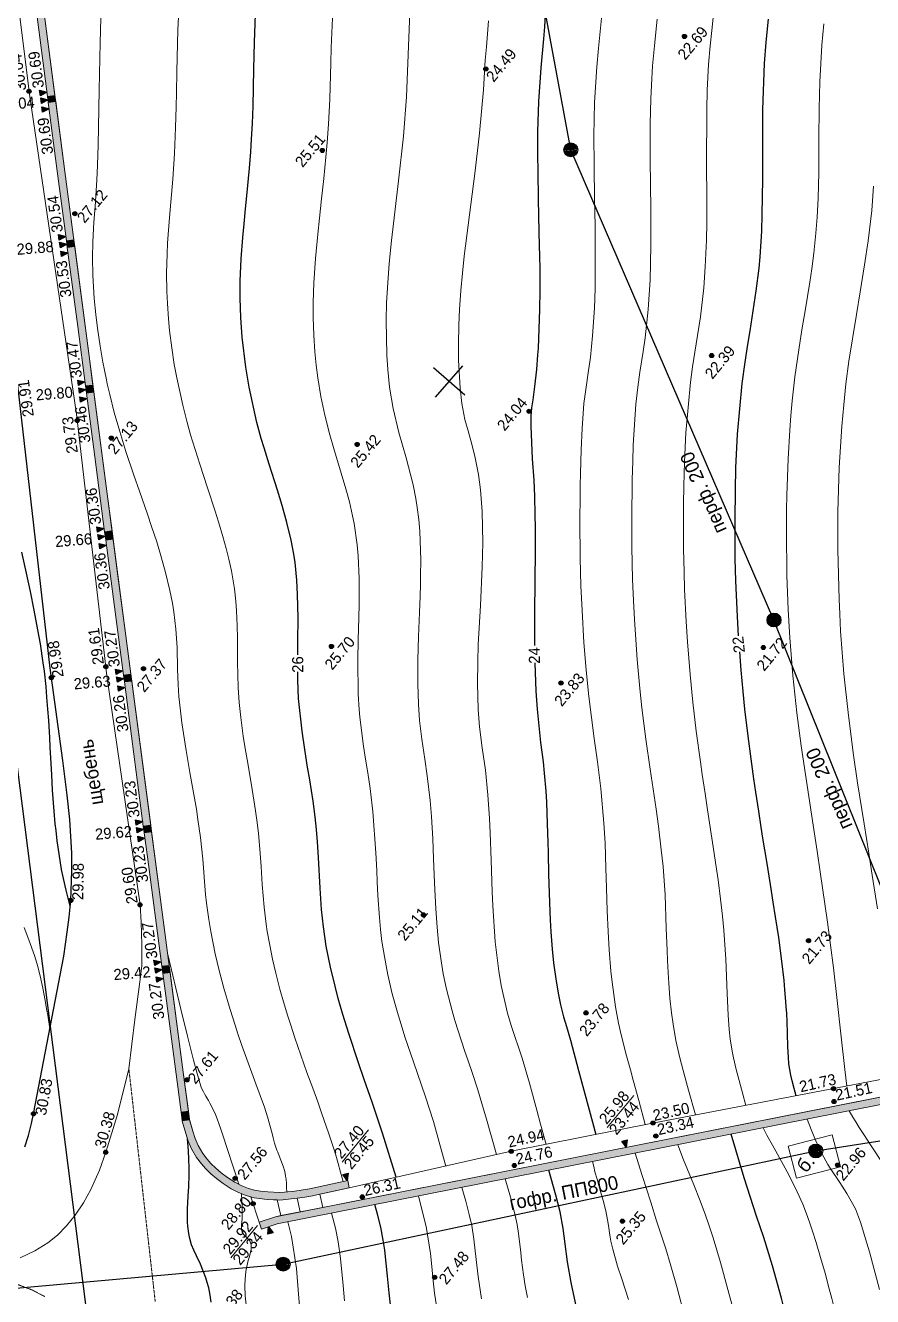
# Model space of a CAD drawing. Header units: millimetres. Extents: x -2893842 to -949497, y -1203244 to 262218.
# Drawn here: x -2048501 to -1987343, y -432807 to -340974 of the extents above; entities that cross this region are included whole.
import ezdxf

# ---------------------------------------------------------------- set-up
doc = ezdxf.new("R2010")
doc.units = ezdxf.units.MM
doc.linetypes.add('g5_05x2', pattern=[3.5, 2.5, -1])
doc.layers.get('0').update_dxf_attribs({"lineweight": 5})
for name, color, linetype in [('!!!_ Размеры', 7, 'Continuous'), ('02_сетка', 253, 'Continuous'), ('06_Инженерно-технические сооружения', 253, 'Continuous'), ('10_Границы покрытий и угодий', 253, 'Continuous'), ('19_Горизонтали', 253, 'Continuous'), ('30_Канализация', 253, 'Continuous'), ('44_Крышки колодцев', 253, 'Continuous'), ('61_Отметки высоты поверхности', 253, 'Continuous')]:
    doc.layers.add(name, color=color, linetype=linetype)
doc.styles.add('LIKE17', font='d431.shx')
doc.styles.add('LIKE32', font='peteri.shx')
doc.styles.add('LIKE36', font='pragmai.shx')
doc.styles.add('Line_GUGK', font='')
doc.styles.get('Line_GUGK').set_extended_font_data('Bm431', italic=True)
doc.linetypes.add('g5_122_d', pattern='A,1,-1,1.5,-0.4,["Др",Line_GUGK,S=1,R=0,X=0,Y=-0.5],-2.4,1.5,-1,4,-1,4,-1,3', length=21.8)
doc.linetypes.add('g5_122_kn', pattern='A,1,-1,1.5,-0.4,["Кн",Line_GUGK,S=1,R=0,X=0,Y=-0.5],-2.4,1.5,-1,4,-1,4,-1,3', length=21.8)
doc.linetypes.add('g5_280_1', pattern='A,0.001,[21,GUGK_2005.shx,S=1,R=180,X=0,Y=0],2', length=2.001)

# ---------------------------------------------------------------- blocks, each defined once
blk = doc.blocks.new('BL_333')
at = {"color": 0}
for p, q in [((0, -3), (0, 3)), ((-3, 0), (3, 0))]:
    blk.add_line(p, q, dxfattribs=at)
blk = doc.blocks.new('g5_330')
blk.add_hatch(color=0).paths.add_polyline_path([(-0.15, 0, 1), (0.15, 0, 1)])
at = {"color": 0}
blk.add_circle((0, 0), 0.15, dxfattribs=at)
blk = doc.blocks.new('g5_117')
h = blk.add_hatch(color=255)
h.paths.add_polyline_path([(-0.299, 0.352), (0.352, -0.299, 0.177899), (0.463, 0, 0.639215)])
h.paths.add_polyline_path([(-0.352, 0.299, 0.177899), (-0.463, 0, 0.639215), (0.299, -0.352)])
at = {"color": 0}
blk.add_lwpolyline([(0.354, -0.354), (-0.354, 0.354)], dxfattribs=at)
blk.add_circle((0, 0), 0.5, dxfattribs=at)
blk = doc.blocks.new('g5_330a')
blk.add_hatch(color=0).paths.add_polyline_path([(0, 0), (-0.2, 0.5), (0.2, 0.5)])
at = {"color": 0}
blk.add_lwpolyline([(0, 0), (-0.2, 0.5), (0.2, 0.5)], close=True, dxfattribs=at)
blk = doc.blocks.new('Топо_07.04.17')
at = {"layer": '06_Инженерно-технические сооружения', "linetype": 'Continuous', "lineweight": 20}
blk.add_hatch(color=7, dxfattribs=at).paths.add_polyline_path([(-137093, -301149), (-138269, -301393), (-138379, -300864), (-137170, -300613), (-112831, -298602), (-64606, -294617), (-64858, -292240), (-66264, -292349), (-66159, -293507), (-66697, -293556), (-66852, -291852), (-64377, -291662), (-64011, -295110), (-82604, -296646), (-95938, -297748)])
at = {"layer": '10_Границы покрытий и угодий', "linetype": 'Continuous', "lineweight": 20}
for points in [[(-144029, -208116), (-143968, -211985), (-143860, -218327), (-144400, -218336), (-144494, -212937), (-144569, -208126)], [(-143860, -218327), (-143852, -218779), (-144393, -218788), (-144400, -218336)], [(-143852, -218779), (-143765, -223882), (-143677, -228845), (-144217, -228855), (-144307, -223777), (-144393, -218788)], [(-143677, -228845), (-143669, -229347), (-144208, -229356), (-144217, -228855)], [(-143669, -229347), (-143531, -237140), (-143492, -239427), (-144032, -239437), (-144107, -235114), (-144208, -229356)], [(-143492, -239427), (-143483, -239960), (-144023, -239969), (-144032, -239437)], [(-143483, -239960), (-143354, -247366), (-143307, -250054), (-143847, -250064), (-143942, -244591), (-144023, -239969)], [(-143307, -250054), (-143297, -250669), (-143837, -250679), (-143847, -250064)], [(-143297, -250669), (-143175, -257700), (-143125, -260502), (-143664, -260512), (-143753, -255522), (-143837, -250679)], [(-143125, -260502), (-143116, -260992), (-143655, -261001), (-143664, -260512)], [(-143116, -260992), (-142927, -271490), (-143468, -271500), (-143586, -264940), (-143655, -261001)], [(-142927, -271490), (-142919, -271985), (-143459, -271995), (-143468, -271500)], [(-142919, -271985), (-142830, -276915), (-142744, -281706), (-143284, -281716), (-143427, -273738), (-143459, -271995)], [(-142744, -281706), (-142735, -282223), (-143274, -282233), (-143284, -281716)], [(-142735, -282223), (-142610, -289126), (-142553, -292337), (-143093, -292346), (-143245, -283867), (-143274, -282233)], [(-142553, -292337), (-142542, -292942), (-142539, -292960), (-143081, -292970), (-143093, -292346)], [(-142539, -292960), (-142398, -293797), (-142280, -294343), (-142124, -294876), (-141863, -295489), (-141602, -295930), (-141362, -296266), (-141042, -296650), (-140699, -297013), (-140290, -297401), (-139793, -297813), (-139339, -298123), (-138867, -298375), (-138452, -298537), (-138027, -298662), (-137508, -298776), (-136671, -298915), (-136311, -298928), (-135568, -298931), (-134496, -298898), (-131693, -298602), (-131636, -299139), (-134459, -299437), (-134913, -299451), (-135467, -299468), (-135898, -299470), (-136278, -299468), (-136726, -299454), (-137611, -299306), (-138161, -299185), (-138531, -299077), (-138627, -299049), (-139093, -298866), (-139619, -298586), (-140118, -298244), (-140648, -297805), (-141081, -297395), (-141447, -297009), (-141789, -296597), (-142055, -296225), (-142346, -295733), (-142633, -295059), (-142804, -294477), (-142929, -293900), (-143081, -292989), (-143081, -292970)]]:
    blk.add_hatch(color=7, dxfattribs=at).paths.add_polyline_path(points)
at = {"layer": '02_сетка', "color": 3, "linetype": 'Continuous'}
for p, q in [((-119021, -243077), (-116799, -241060)), ((-116902, -243179), (-118918, -240958))]:
    blk.add_line(p, q, dxfattribs=at)
at = {"layer": '06_Инженерно-технические сооружения', "linetype": 'g5_280_1', "lineweight": 20}
blk.add_lwpolyline([(-131693, -298602), (-134496, -298898), (-135568, -298931), (-136311, -298928), (-136671, -298915), (-137508, -298776), (-138027, -298662), (-138452, -298537), (-138867, -298375), (-139339, -298123), (-139793, -297813), (-140290, -297401), (-140699, -297013), (-141042, -296650), (-141362, -296266), (-141602, -295930), (-141863, -295489), (-142124, -294876), (-142280, -294343), (-142398, -293797), (-142542, -292942), (-142610, -289126), (-142830, -276915), (-143175, -257700), (-143251, -253325), (-143354, -247366), (-143531, -237140), (-143765, -223882), (-143968, -211985)], dxfattribs=at)
at = {"layer": '06_Инженерно-технические сооружения', "color": 7, "linetype": 'Continuous', "lineweight": 20}
for points in [[(-144029, -208116), (-143968, -211985), (-143860, -218327), (-144400, -218336), (-144494, -212937), (-144569, -208126)], [(-143860, -218327), (-143852, -218779), (-144393, -218788), (-144400, -218336)], [(-143852, -218779), (-143765, -223882), (-143677, -228845), (-144217, -228855), (-144307, -223777), (-144393, -218788)], [(-143677, -228845), (-143669, -229347), (-144208, -229356), (-144217, -228855)], [(-143669, -229347), (-143531, -237140), (-143492, -239427), (-144032, -239437), (-144107, -235114), (-144208, -229356)], [(-143492, -239427), (-143483, -239960), (-144023, -239969), (-144032, -239437)], [(-143483, -239960), (-143354, -247366), (-143307, -250054), (-143847, -250064), (-143942, -244591), (-144023, -239969)], [(-143307, -250054), (-143297, -250669), (-143837, -250679), (-143847, -250064)], [(-143297, -250669), (-143175, -257700), (-143125, -260502), (-143664, -260512), (-143753, -255522), (-143837, -250679)], [(-143125, -260502), (-143116, -260992), (-143655, -261001), (-143664, -260512)], [(-143116, -260992), (-142927, -271490), (-143468, -271500), (-143586, -264940), (-143655, -261001)], [(-142927, -271490), (-142919, -271985), (-143459, -271995), (-143468, -271500)], [(-142919, -271985), (-142830, -276915), (-142744, -281706), (-143284, -281716), (-143427, -273738), (-143459, -271995)], [(-142744, -281706), (-142735, -282223), (-143274, -282233), (-143284, -281716)], [(-142735, -282223), (-142610, -289126), (-142553, -292337), (-143093, -292346), (-143245, -283867), (-143274, -282233)], [(-137093, -301149), (-138269, -301393), (-138379, -300864), (-137170, -300613), (-112831, -298602), (-64606, -294617), (-64858, -292240), (-66264, -292349), (-66159, -293507), (-66697, -293556), (-66852, -291852), (-64377, -291662), (-64011, -295110), (-82604, -296646), (-95938, -297748)], [(-142553, -292337), (-142542, -292942), (-142539, -292960), (-143081, -292970), (-143093, -292346)], [(-142539, -292960), (-142398, -293797), (-142280, -294343), (-142124, -294876), (-141863, -295489), (-141602, -295930), (-141362, -296266), (-141042, -296650), (-140699, -297013), (-140290, -297401), (-139793, -297813), (-139339, -298123), (-138867, -298375), (-138452, -298537), (-138027, -298662), (-137508, -298776), (-136671, -298915), (-136311, -298928), (-135568, -298931), (-134496, -298898), (-131693, -298602), (-131636, -299139), (-134459, -299437), (-134913, -299451), (-135467, -299468), (-135898, -299470), (-136278, -299468), (-136726, -299454), (-137611, -299306), (-138161, -299185), (-138531, -299077), (-138627, -299049), (-139093, -298866), (-139619, -298586), (-140118, -298244), (-140648, -297805), (-141081, -297395), (-141447, -297009), (-141789, -296597), (-142055, -296225), (-142346, -295733), (-142633, -295059), (-142804, -294477), (-142929, -293900), (-143081, -292989), (-143081, -292970)], [(-133701, -300327), (-133803, -299368), (-131636, -299139), (-119722, -297838), (-109360, -296969), (-82159, -294899), (-66697, -293556), (-66159, -293507), (-66047, -294736), (-112831, -298602)], [(-138379, -300864), (-138767, -298994), (-138627, -299049), (-138531, -299077), (-138161, -299185), (-137611, -299306), (-136899, -299425), (-136777, -300581), (-137170, -300613)], [(-133701, -300327), (-135362, -300464), (-135467, -299468), (-134913, -299451), (-134459, -299437), (-133803, -299368)], [(-135362, -300464), (-136777, -300581), (-136899, -299425), (-136726, -299454), (-136278, -299468), (-135898, -299470), (-135467, -299468)]]:
    blk.add_lwpolyline(points, close=True, dxfattribs=at)
at = {"layer": '06_Инженерно-технические сооружения', "color": 7, "linetype": 'g5_280_1', "lineweight": 20}
blk.add_lwpolyline([(-66159, -293507), (-66264, -292349), (-64858, -292240), (-64606, -294617), (-112831, -298602), (-133701, -300327), (-137170, -300613), (-138379, -300864)], dxfattribs=at)
at = {"layer": '06_Инженерно-технические сооружения', "color": 7, "linetype": 'Continuous', "lineweight": 20}
for points in [[(-131948, -297230), (-129779, -295136)], [(-112650, -296910), (-110481, -294817)], [(-140706, -303197), (-138536, -301103)]]:
    blk.add_lwpolyline(points, dxfattribs=at)
at = {"layer": '10_Границы покрытий и угодий', "color": 7, "linetype": 'Continuous', "lineweight": 30}
blk.add_lwpolyline([(-154575, -293563), (-154229, -292770), (-153917, -291930), (-153686, -291259), (-150236, -280188), (-149782, -278494), (-149525, -277435), (-149275, -276245), (-148947, -274098), (-148823, -272859), (-148692, -270428), (-148671, -268667), (-148716, -266135), (-148870, -259399), (-148872, -238833)], dxfattribs=at)
at = {"layer": '10_Границы покрытий и угодий', "linetype": 'Continuous', "lineweight": 20}
blk.add_lwpolyline([(-155809, -301487), (-154709, -301105), (-153704, -300647), (-152958, -300171), (-152223, -299570), (-151516, -298875), (-150817, -298062), (-150183, -297168), (-149418, -295836), (-148817, -294605), (-147672, -291999), (-146479, -288810), (-145658, -285309), (-144976, -282653), (-144715, -281517), (-144536, -280014), (-144404, -278382), (-144340, -277125), (-144850, -260425), (-144907, -241386), (-145676, -218211), (-145936, -197032)], dxfattribs=at)
at = {"layer": '10_Границы покрытий и угодий', "color": 7, "linetype": 'g5_05x2', "lineweight": 20}
for points in [[(-146484, -305716), (-146479, -288810)], [(-159275, -302489), (-158665, -302627), (-157988, -302792), (-157473, -302935), (-156820, -303147), (-156122, -303429), (-155180, -303918), (-154356, -304474)]]:
    blk.add_lwpolyline(points, dxfattribs=at)
at = {"layer": '19_Горизонтали', "linetype": 'Continuous', "lineweight": 20}
for points in [[(-102510, -296448), (-102646, -295615), (-102807, -294617), (-102930, -293787), (-103027, -292936), (-103064, -292446), (-103096, -291553), (-103095, -290873), (-103060, -289833), (-102954, -288258), (-102758, -285800), (-102660, -283687), (-102644, -282674), (-102647, -281436), (-102672, -280034), (-102709, -278777), (-102752, -277619), (-102858, -274925), (-102904, -273723), (-102952, -272349), (-102980, -271429), (-103028, -269192), (-103038, -267066), (-103010, -265057), (-102932, -262702), (-102860, -261241), (-102707, -258910), (-102605, -257645), (-102452, -255997), (-102251, -254110), (-102094, -252794), (-101922, -251464), (-101682, -249763), (-101353, -247683), (-100608, -244085), (-100324, -242996), (-99877, -241376), (-99361, -239469), (-98887, -237433), (-98602, -235921), (-98306, -234030), (-98138, -232768), (-97915, -230879), (-97683, -228723), (-97216, -224671), (-97018, -223266), (-96713, -221438), (-96448, -220097), (-96216, -219026), (-95748, -216968)], [(-100026, -217762), (-100179, -218437), (-100448, -219654), (-100737, -221061), (-100984, -222449), (-101136, -223425), (-101378, -225208), (-101656, -227651), (-101868, -229730), (-102017, -231202), (-102315, -233874), (-102492, -235240), (-102666, -236423), (-103036, -238517), (-103488, -240542), (-103736, -241490), (-104142, -242966), (-104418, -244010), (-104702, -245229), (-105217, -248151), (-105391, -249314), (-105572, -250591), (-105936, -253481), (-106147, -255440), (-106359, -257776), (-106473, -259293), (-106559, -260664), (-106686, -263561), (-106732, -265673), (-106738, -267077), (-106709, -269343), (-106644, -271541), (-106547, -274445), (-106547, -274445), (-106516, -275703), (-106499, -277412), (-106514, -278623), (-106604, -280688), (-106782, -283089), (-106909, -284693), (-106962, -285420), (-107018, -286285), (-107056, -287042), (-107092, -288125), (-107097, -289210), (-107077, -290025), (-107003, -291227), (-106860, -292508), (-106729, -293426), (-106495, -294883), (-106206, -296729)], [(-109893, -297014), (-110150, -295230), (-110390, -293735), (-110515, -292966), (-110678, -291928), (-110890, -290367), (-110978, -289517), (-111062, -288324), (-111108, -286529), (-111102, -285726), (-111052, -284169), (-110978, -282842), (-110872, -281352), (-110739, -279702), (-110622, -278283), (-110486, -276485), (-110400, -275030), (-110331, -272519), (-110360, -270583), (-110414, -268888), (-110451, -265826), (-110425, -263899), (-110360, -261911), (-110239, -259589), (-110114, -257812), (-109943, -255817), (-109654, -253062), (-109459, -251453), (-109348, -250601), (-109232, -249746), (-108987, -248051), (-108752, -246538), (-108424, -244746), (-108134, -243605), (-107854, -242588), (-107573, -241469), (-107247, -239965), (-106895, -237992), (-106685, -236574), (-106505, -235174), (-106332, -233636), (-106170, -232041), (-105998, -230239), (-105755, -227735), (-105523, -225620), (-105202, -223222), (-104761, -220683), (-104480, -219350), (-103964, -216994)], [(-88129, -219447), (-88441, -220970), (-88884, -223577), (-89143, -225498), (-89398, -227630), (-89460, -228154), (-89695, -230080), (-89952, -231925), (-90171, -233263), (-90389, -234406), (-90705, -235831), (-90982, -236946), (-91231, -237885), (-91792, -239895), (-92138, -241107), (-92390, -242003), (-93068, -244560), (-93456, -246242), (-93676, -247300), (-93874, -248327), (-94229, -250385), (-94611, -252988), (-94749, -254035), (-94929, -255528), (-95254, -258742), (-95442, -261211), (-95556, -263247), (-95647, -265972), (-95665, -268688), (-95628, -271098), (-95419, -276885), (-95338, -278773), (-95276, -280300), (-95160, -283967), (-95132, -285648), (-95118, -287294), (-95114, -289658), (-95121, -292097), (-95127, -294672), (-95123, -295886)], [(-112159, -216513), (-112504, -218364), (-112708, -219290), (-113078, -221405), (-113698, -224491), (-114328, -227174), (-114919, -229553), (-115803, -233212), (-116068, -234407), (-116320, -235630), (-116571, -236987), (-116752, -238104), (-116937, -239479), (-117055, -240618), (-117177, -242651), (-117175, -243767), (-117081, -244928), (-116952, -245769), (-116815, -246583), (-116669, -247646), (-116568, -248979), (-116545, -250107), (-116596, -251682), (-116802, -253926), (-117037, -255644), (-117487, -258396), (-117956, -261193), (-118141, -262431), (-118336, -263986), (-118494, -265862), (-118539, -267120), (-118520, -268647), (-118475, -270271), (-118491, -272068), (-118569, -273769), (-118638, -274795), (-118797, -276786), (-118982, -279051), (-119055, -280068), (-119173, -282675), (-119154, -284811), (-119094, -285846), (-118856, -287904), (-118697, -288813), (-118176, -291240), (-118176, -291240), (-117849, -293086), (-117549, -295092), (-117394, -296136), (-117165, -297624)], [(-123239, -214529), (-123641, -217145), (-123794, -218233), (-124168, -220848), (-124460, -222633), (-124706, -223936), (-124920, -224972), (-125248, -226477), (-125578, -227933), (-125885, -229293), (-126135, -230432), (-126490, -232154), (-126802, -233895), (-127007, -235289), (-127133, -236381), (-127237, -237652), (-127292, -238841), (-127305, -239827), (-127291, -240754), (-127224, -242112), (-127096, -243487), (-126898, -244925), (-126737, -245878), (-126389, -247779), (-126189, -248930), (-126043, -249900), (-125925, -250928), (-125880, -251506), (-125841, -253055), (-125862, -253839), (-125977, -255482), (-126104, -256673), (-126186, -257331), (-126316, -258302), (-126538, -259884), (-126733, -261338), (-126981, -263785), (-127038, -264894), (-127050, -265449), (-127017, -267557), (-126979, -268496), (-126934, -269511), (-126892, -270646), (-126873, -271905), (-126875, -272323), (-127004, -275322), (-127089, -276595), (-127142, -277392), (-127203, -278383), (-127275, -279994), (-127291, -280857), (-127286, -281715), (-127196, -283511), (-127136, -284177), (-126971, -285555), (-126757, -286940), (-126549, -288084), (-126414, -288765), (-126015, -290618), (-125433, -293230), (-125066, -295063), (-124765, -296858), (-124526, -298363)], [(-120803, -297956), (-121245, -295325), (-121437, -294161), (-121621, -293152), (-121872, -291939), (-122100, -290908), (-122237, -290293), (-122703, -287994), (-122823, -287282), (-123041, -285683), (-123149, -284534), (-123203, -283591), (-123228, -282249), (-123211, -281146), (-123155, -279812), (-123035, -277944), (-122903, -276193), (-122801, -274758), (-122713, -273151), (-122678, -272000), (-122690, -270208), (-122733, -268980), (-122782, -267521), (-122789, -266177), (-122744, -264977), (-122627, -263527), (-122426, -261827), (-122181, -260130), (-121915, -258416), (-121736, -257243), (-121618, -256420), (-121530, -255763), (-121401, -254668), (-121278, -253280), (-121238, -252573), (-121213, -251725), (-121217, -250861), (-121242, -250212), (-121322, -249208), (-121616, -247193), (-121932, -245337), (-122148, -243560), (-122226, -241999), (-122220, -240724), (-122174, -239680), (-121931, -237157), (-121753, -235916), (-121506, -234481), (-121238, -233109), (-120888, -231487), (-119895, -227248), (-119185, -224101), (-118653, -221297), (-117725, -215273)], [(-139935, -213151), (-140193, -214929), (-140342, -216030), (-140637, -218314), (-140981, -220959), (-141157, -222237), (-141371, -223682), (-141543, -224753), (-141882, -226639), (-142095, -227735), (-142329, -229148), (-142477, -230304), (-142595, -231547), (-142689, -233222), (-142714, -234390), (-142709, -235386), (-142666, -236706), (-142596, -237863), (-142548, -238467), (-142483, -239165), (-142453, -239460), (-142363, -240240), (-142181, -241571), (-141949, -242990), (-141668, -244459), (-141284, -246243), (-141018, -247422), (-140629, -249142), (-140430, -250059), (-140194, -251213), (-139991, -252310), (-139808, -253468), (-139646, -254803), (-139569, -255739), (-139538, -256358), (-139524, -257619), (-139593, -258948), (-139737, -260503), (-139821, -261623), (-139856, -262499), (-139868, -263518), (-139857, -264392), (-139777, -266424), (-139682, -268037), (-139525, -270722), (-139493, -271460), (-139459, -272777), (-139470, -274356), (-139493, -274987), (-139537, -275978), (-139562, -276925), (-139564, -277544), (-139537, -278739), (-139492, -279605), (-139351, -281264), (-139206, -282486), (-139016, -283790), (-138738, -285383), (-138508, -286544), (-138373, -287182), (-138178, -288060), (-137940, -289073), (-137620, -290368), (-137485, -290906), (-137069, -292664), (-136922, -293390), (-136730, -294607), (-136690, -294933), (-136635, -295322), (-136520, -295845), (-136476, -296009), (-136346, -296467), (-136200, -297038), (-136131, -297445), (-136107, -297771), (-136105, -297916), (-136105, -298015), (-136116, -298342), (-136135, -298624), (-136160, -298929)], [(-132034, -298638), (-132131, -297956), (-132235, -297308), (-132345, -296679), (-132435, -296206), (-132660, -295103), (-133012, -293534), (-133204, -292720), (-133452, -291690), (-133734, -290513), (-134323, -287928), (-134517, -286991), (-134649, -286314), (-134838, -285267), (-134992, -284316), (-135159, -283124), (-135277, -282097), (-135368, -281066), (-135428, -280066), (-135448, -279550), (-135460, -278298), (-135407, -276649), (-135341, -275355), (-135286, -274100), (-135265, -272971), (-135271, -272164), (-135288, -271485), (-135311, -270826), (-135395, -269140), (-135483, -267559), (-135524, -266755), (-135561, -265847), (-135589, -264486), (-135580, -263400), (-135535, -262330), (-135373, -260490), (-135183, -258764), (-135095, -257854), (-135021, -256804), (-134996, -256101), (-135000, -255210), (-135074, -253892), (-135161, -253024), (-135260, -252258), (-135396, -251370), (-135590, -250275), (-135746, -249473), (-136106, -247739), (-136475, -245984), (-136892, -243807), (-137056, -242791), (-137217, -241614), (-137421, -239586), (-137484, -238619), (-137533, -237403), (-137545, -236149), (-137531, -235303), (-137484, -234191), (-137425, -233322), (-137295, -231993), (-137108, -230617), (-136983, -229864), (-136628, -228025), (-136075, -225303), (-135751, -223483), (-135462, -221616), (-135253, -220132), (-135117, -219129), (-134914, -217596), (-134507, -214634), (-133909, -211000)], [(-91471, -283412), (-91573, -280946), (-91645, -279356), (-91744, -277199), (-91869, -274196), (-91934, -272179), (-91986, -269290), (-91968, -266283), (-91856, -263180), (-91784, -261930), (-91713, -260886), (-91394, -257312), (-91076, -254601), (-90621, -251418), (-90104, -248474), (-89795, -246955), (-89459, -245460), (-89061, -243859), (-88148, -240572), (-87687, -238976), (-87152, -237082), (-86705, -235398), (-86198, -233230), (-85868, -231501)]]:
    blk.add_lwpolyline(points, dxfattribs=at)
at = {"layer": '19_Горизонтали', "color": 252, "linetype": 'Continuous', "lineweight": 20}
blk.add_lwpolyline([(-151829, -285298), (-151865, -284302), (-151881, -283947), (-151928, -283093), (-151976, -282444), (-152057, -281630), (-152186, -280715), (-152337, -279911), (-152601, -278745), (-152832, -277804)], dxfattribs=at)
at = {"layer": '19_Горизонтали', "color": 252, "linetype": 'Continuous', "lineweight": 30}
blk.add_lwpolyline([(-130998, -260460), (-130877, -259492), (-130672, -257812), (-130510, -256143), (-130449, -255085), (-130438, -253803), (-130461, -253195), (-130540, -252175), (-130698, -250881), (-130902, -249614), (-131113, -248473), (-131492, -246547), (-131724, -245327), (-131846, -244640), (-132031, -243450), (-132308, -240860), (-132387, -239400), (-132399, -237206), (-132338, -235789), (-132223, -234394), (-132078, -233177), (-131827, -231576), (-131540, -230059), (-131338, -229078), (-131114, -228033), (-130858, -226854), (-130647, -225868), (-130497, -225142), (-130267, -223968), (-130107, -223071), (-129923, -221951), (-129736, -220716), (-129370, -218076), (-129101, -216128), (-128806, -214149)], dxfattribs=at)
at = {"layer": '19_Горизонтали', "color": 42, "linetype": 'Continuous', "lineweight": 30}
for points in [[(-107783, -215013), (-108174, -217384), (-108343, -218243), (-108785, -220305), (-109220, -222697), (-109530, -224878), (-109717, -226475), (-109851, -227759), (-110030, -229673), (-110143, -230938), (-110336, -233090), (-110398, -233749), (-110502, -234802), (-110662, -236265), (-110831, -237635), (-111259, -240414), (-111347, -240890), (-111555, -241931), (-111823, -243117), (-112063, -244061), (-112221, -244633), (-112334, -245232), (-112421, -245948), (-112571, -248291), (-112645, -249840), (-112727, -251035), (-112838, -252319), (-112937, -253308), (-113057, -254395), (-113151, -255199), (-113198, -255588), (-113303, -256441), (-113748, -260054), (-113925, -261723)], [(-99214, -262682), (-99194, -262240), (-99141, -261297), (-98961, -258723), (-98821, -257121), (-98526, -254319), (-98261, -252207), (-98034, -250596), (-97647, -248192), (-96907, -244606), (-96523, -243104), (-96181, -241856), (-95906, -240877), (-95138, -238059), (-94755, -236452), (-94588, -235651), (-94264, -233832), (-94083, -232630), (-93760, -230097), (-93507, -227865), (-93182, -225114), (-92689, -221816), (-92397, -220300), (-92047, -218674)], [(-149362, -276658), (-149532, -275478), (-149625, -274614), (-149679, -273960), (-149740, -272812), (-149763, -271866), (-149766, -271111), (-149762, -270614), (-149742, -269707), (-149681, -268181), (-149623, -267081), (-149575, -266258), (-149502, -265067), (-149461, -264376), (-149395, -263147), (-149358, -262326), (-149328, -261473), (-149310, -260685), (-149305, -259582), (-149314, -258960), (-149364, -257582), (-149424, -256546), (-149533, -255106), (-149655, -253746), (-149790, -252385), (-149945, -250857)], [(-128186, -298763), (-128810, -295482), (-129305, -293184), (-129680, -291496), (-129955, -290245), (-130413, -288061), (-130682, -286640), (-130883, -285452), (-131017, -284557), (-131188, -283160), (-131317, -281608), (-131369, -280185), (-131358, -278927), (-131295, -277405), (-131164, -275180), (-131107, -274046), (-131079, -273160), (-131071, -272228), (-131091, -271092), (-131154, -269522), (-131200, -268600), (-131261, -267317), (-131307, -265971), (-131286, -263612), (-131193, -262271), (-131131, -261692)], [(-114055, -262976), (-114210, -265004), (-114273, -266317), (-114292, -268741), (-114268, -270145), (-114276, -270973), (-114318, -272267), (-114360, -273071), (-114467, -274627), (-114577, -275938), (-114646, -276705), (-114788, -278268), (-115008, -280938), (-115047, -281533), (-115094, -282410), (-115138, -283671), (-115149, -284652), (-115121, -285997), (-115066, -286987), (-115002, -287733), (-114885, -288611), (-114731, -289329), (-114563, -290347), (-114563, -290347), (-114235, -292581), (-113800, -295501), (-113525, -297318)], [(-98827, -296168), (-98913, -295637), (-99001, -295067), (-99051, -294645), (-99079, -294227), (-99087, -293824), (-99076, -293342), (-99029, -292590), (-98944, -291632), (-98874, -290761), (-98839, -290199), (-98812, -289690), (-98786, -289031), (-98771, -288467), (-98760, -287797), (-98760, -286400), (-98795, -284671), (-98849, -283153), (-98895, -282097), (-98956, -280793), (-99036, -279106), (-99114, -277414), (-99149, -276616), (-99198, -275430), (-99249, -274050), (-99280, -273070), (-99318, -271617), (-99345, -269964), (-99353, -267991), (-99342, -266718), (-99310, -265169), (-99265, -263853)], [(-142467, -306219), (-142489, -305716), (-142538, -305180), (-142594, -304782), (-142656, -304448), (-142767, -303987), (-142943, -303420), (-143160, -302787), (-143300, -302356), (-143409, -301951), (-143495, -301485), (-143530, -301124), (-143537, -300578), (-143522, -300281), (-143484, -299863), (-143413, -299335), (-143259, -298434), (-143139, -297743), (-143024, -296921), (-142964, -296368), (-142916, -295806), (-142875, -295150), (-142843, -294297)], [(-101238, -312761), (-101306, -312263), (-101539, -310589), (-101911, -308180), (-102297, -306092), (-102648, -304492), (-103229, -301642), (-103794, -298397)], [(-115195, -316116), (-116058, -311436), (-116352, -309230), (-116494, -307747), (-116585, -306224), (-116613, -304918), (-116617, -303804), (-116702, -302588), (-116883, -301352), (-117174, -299503)], [(-128036, -318371), (-128174, -317599), (-129051, -313202), (-129314, -311615), (-129516, -309981), (-129589, -309087), (-129637, -307886), (-129638, -307001), (-129615, -305791), (-129600, -303902), (-129623, -303166), (-129695, -302232), (-129825, -301257), (-129930, -300557)]]:
    blk.add_lwpolyline(points, dxfattribs=at)
at = {"layer": '19_Горизонтали', "color": 42, "linetype": 'Continuous', "lineweight": 20}
for points in [[(-139531, -297992), (-140072, -295401), (-140288, -294336), (-140382, -293873), (-140475, -293451), (-140560, -293103), (-140644, -292793), (-140744, -292471), (-140948, -291924), (-141032, -291731), (-141132, -291513), (-141190, -291383), (-141266, -291206), (-141319, -291072), (-141383, -290891), (-141436, -290703), (-141505, -290394), (-141621, -289694), (-141770, -288701), (-142009, -286943), (-142261, -284939), (-142758, -280913)], [(-95649, -323157), (-96229, -320937), (-96229, -320937), (-96986, -317311), (-97478, -314172), (-97478, -314172), (-97729, -312389), (-97924, -311006), (-98026, -310301), (-98201, -309145), (-98390, -307984), (-98592, -306859), (-98753, -306035), (-98896, -305355), (-99042, -304731), (-99236, -304012), (-99531, -303072), (-99812, -302281), (-100092, -301556), (-100652, -300210), (-100937, -299530), (-101250, -298750), (-101456, -298204)], [(-98225, -297937), (-98024, -298719), (-97841, -299377), (-97658, -299966), (-97461, -300525), (-97112, -301351), (-96976, -301635), (-96403, -302751), (-95982, -303591), (-95499, -304771), (-95238, -305779), (-94952, -307336), (-94845, -307978), (-94422, -310746)], [(-93175, -301730), (-93847, -300383), (-94290, -299513), (-94563, -298961), (-94769, -298527), (-94937, -298157), (-95141, -297682)], [(-139976, -306925), (-139985, -306058), (-139926, -305312), (-139854, -304859), (-139729, -304310), (-139625, -303958), (-139471, -303528), (-139387, -303321), (-139293, -303084), (-139247, -302959), (-139184, -302746), (-139155, -302591), (-139147, -302423), (-139165, -302283), (-139214, -302141), (-139214, -302141), (-139324, -301967), (-139441, -301821), (-139517, -301727), (-139602, -301606), (-139640, -301539), (-139677, -301447), (-139703, -301321), (-139707, -301199), (-139678, -300951), (-139622, -300693), (-139587, -300522), (-139559, -300327), (-139527, -300052), (-139489, -299675), (-139450, -299202), (-139416, -298694)], [(-112507, -309432), (-112835, -307888), (-113025, -306955), (-113234, -305686), (-113301, -305112), (-113336, -304668), (-113360, -303957), (-113369, -303548), (-113420, -302878), (-113521, -302125), (-113636, -301444), (-113713, -301005), (-113793, -300544), (-113880, -299991), (-113932, -299601), (-113967, -299238)], [(-110853, -298980), (-110514, -300632), (-110127, -302619), (-109858, -304013), (-109422, -306096), (-109224, -307186), (-108933, -308985), (-108622, -311155)], [(-105001, -311518), (-105604, -307515), (-105940, -305703), (-106146, -304726), (-106310, -304008), (-106581, -302922), (-106898, -301742), (-107227, -300569), (-107426, -299852), (-107725, -298722)], [(-123061, -308196), (-123121, -306566), (-123114, -305322), (-123112, -303840), (-123162, -302841), (-123251, -302033), (-123397, -301050), (-123557, -300030)], [(-120380, -299768), (-120153, -301128), (-119985, -302250), (-119895, -303146), (-119895, -303146), (-119867, -303787), (-119865, -305168), (-119867, -305742), (-119845, -306798), (-119806, -307603), (-119743, -308464)], [(-136314, -301084), (-136168, -302171), (-136089, -304510), (-136139, -306363), (-136181, -308031)], [(-132900, -307211), (-132874, -306105), (-132841, -304138), (-132876, -302917), (-132962, -301928), (-133116, -300820)], [(-126743, -300294), (-126429, -302537), (-126351, -304521), (-126362, -305462), (-126375, -306249), (-126375, -307390), (-126343, -308324)]]:
    blk.add_lwpolyline(points, dxfattribs=at)
at = {"layer": '30_Канализация', "linetype": 'g5_122_kn', "lineweight": 30}
blk.add_lwpolyline([(-94225, -625908), (-92902, -623834), (-98382, -620337), (-98900, -587938), (-105292, -572412), (-103919, -560566), (-73480, -564093), (-54993, -546252), (-54850, -544025), (-54873, -541562), (-70096, -406565), (-70284, -404178), (-70631, -400462), (-150132, -402158), (-150271, -395125), (-153727, -138821), (-81307, -132515)], dxfattribs=at)
at = {"layer": '30_Канализация', "color": 7, "linetype": 'g5_122_d', "lineweight": 30}
blk.add_lwpolyline([(-69776, -299098), (-88567, -290759), (-96547, -261840), (-107297, -226436), (-110839, -175838)], dxfattribs=at)
at = {"layer": '30_Канализация', "color": 3, "linetype": 'g5_122_d', "lineweight": 30}
blk.add_lwpolyline([(-459669, -290510), (-451541, -290393), (-401816, -295421), (-365694, -297745), (-330742, -299433), (-275570, -300513), (-220754, -302523), (-181654, -303046), (-137004, -304079), (-97871, -300292), (-69776, -299098), (-56112, -303462), (-26736, -316763)], dxfattribs=at)
at = {"layer": '30_Канализация', "color": 7, "linetype": 'Continuous', "lineweight": 20}
blk.add_lwpolyline([(-99810, -299729), (-96560, -299261), (-96218, -301630), (-99468, -302098)], close=True, dxfattribs=at)
at = {"layer": '02_сетка', "color": 92, "xscale": 500.0000000002746, "yscale": 500.0000000002746, "zscale": 500.0000000002746, "rotation": 42.22816425403256}
blk.add_blockref('BL_333', (-117910, -242069), dxfattribs=at)
at = {"layer": '06_Инженерно-технические сооружения', "color": 7, "linetype": 'Continuous', "lineweight": 20}
for p, xscale, yscale, zscale, rotation in [((-144408, -218022, -67200), 999.9999999999991, 999.9999999999991, 999.9999999999991, 90.98139083744422), ((-144396, -218583, -67200), 999.9999999999991, 999.9999999999991, 999.9999999999991, 90.98139083744422), ((-144382, -219235, -67200), 999.9999999999991, 999.9999999999991, 999.9999999999991, 90.98139083744422), ((-144225, -228536, -67200), 999.9999999999991, 999.9999999999991, 999.9999999999991, 90.98139083744422), ((-144213, -229097, -67200), 999.9999999999991, 999.9999999999991, 999.9999999999991, 90.98139083744422), ((-144199, -229748, -67200), 999.9999999999991, 999.9999999999991, 999.9999999999991, 90.98139083744422), ((-144039, -239141, -67200), 999.9999999999991, 999.9999999999991, 999.9999999999991, 90.98139083744422), ((-144027, -239702, -67200), 999.9999999999991, 999.9999999999991, 999.9999999999991, 90.98139083744422), ((-144014, -240354, -67200), 999.9999999999991, 999.9999999999991, 999.9999999999991, 90.98139083744422), ((-143854, -249823, -67200), 999.9999999999991, 999.9999999999991, 999.9999999999991, 90.98139083744422), ((-143842, -250384, -67200), 999.9999999999991, 999.9999999999991, 999.9999999999991, 90.98139083744422), ((-143828, -251036, -67200), 999.9999999999991, 999.9999999999991, 999.9999999999991, 90.98139083744422), ((-143672, -260191, -67200), 999.9999999999991, 999.9999999999991, 999.9999999999991, 90.98139083744422), ((-143660, -260752, -67200), 999.9999999999991, 999.9999999999991, 999.9999999999991, 90.98139083744422), ((-143646, -261404, -67200), 999.9999999999991, 999.9999999999991, 999.9999999999991, 90.98139083744422), ((-143475, -271167, -67200), 999.9999999999991, 999.9999999999991, 999.9999999999991, 90.98139083744422), ((-143463, -271728, -67200), 999.9999999999991, 999.9999999999991, 999.9999999999991, 90.98139083744422), ((-143450, -272380, -67200), 999.9999999999991, 999.9999999999991, 999.9999999999991, 90.98139083744422), ((-143291, -281394, -67200), 999.9999999999991, 999.9999999999991, 999.9999999999991, 90.98139083744422), ((-143279, -281955, -67200), 999.9999999999991, 999.9999999999991, 999.9999999999991, 90.98139083744422), ((-143266, -282607, -67200), 999.9999999999991, 999.9999999999991, 999.9999999999991, 90.98139083744422), ((-131730, -298606, -67200), 1000.000000000001, 1000.000000000001, 1000.000000000001, 7.231031408530384), ((-111446, -298488, -67200), 1000.000000000001, 1000.000000000001, 1000.000000000001, 7.231031407136862), ((-137741, -301283, -67200), 999.9999999999998, 999.9999999999998, 999.9999999999998, 188.2099025915867)]:
    blk.add_blockref('g5_330a', p, dxfattribs=dict(at, xscale=xscale, yscale=yscale, zscale=zscale, rotation=rotation))
at = {"layer": '44_Крышки колодцев', "color": 7, "linetype": 'Continuous', "lineweight": 20, "xscale": 999.9999999999995, "yscale": 999.9999999999995, "zscale": 999.9999999999995, "rotation": 43.98139083737546}
for p in [(-107297, -226436, 517898), (-96547, -261840, 517900), (-97871, -300292, -67200), (-137004, -304079, 517900)]:
    blk.add_blockref('g5_117', p, dxfattribs=at)
at = {"layer": '61_Отметки высоты поверхности', "color": 7, "linetype": 'Continuous', "lineweight": 20, "xscale": 999.9999999999995, "yscale": 999.9999999999995, "zscale": 999.9999999999995, "rotation": 43.98139083737546}
for p in [(-145681, -217821, -67200), (-98220, -219218, -67200), (-112729, -219935, -67200), (-125129, -224457, -67200), (-143392, -226986, -67200), (-144906, -241848, -67200), (-98867, -242346, -67200), (-142606, -243387, -67200), (-112412, -244864, -43200), (-125019, -245843, -67200), (-144852, -259747, -67200), (-148853, -260100, -67200), (-142173, -260206, -67200), (-128508, -260135, -67200), (-97530, -263726, -67200), (-112335, -264622, -67200), (-149275, -276245, -67200), (-144340, -277125, -67200), (-124094, -280151, -67200), (-96678, -285134, -67200), (-113233, -288512, -67200), (-142406, -290073, -67200), (-153686, -291259, -67200), (-148817, -294605, -67200), (-96091, -295959, -67200), (-139741, -297538, -67200), (-109319, -296966, -67200), (-96160, -296892, -67200), (-119722, -297838, -67200), (-109224, -297915, -67200), (-138664, -299491, -67200), (-119610, -298884, -67200), (-130778, -299898, -67200), (-96420, -301483, -67200), (-112312, -303758, -67200), (-126244, -306261, -39700)]:
    blk.add_blockref('g5_330', p, dxfattribs=at)
at = {"layer": '06_Инженерно-технические сооружения', "color": 7, "linetype": 'Continuous', "lineweight": 15, "style": 'LIKE36'}
for s, rotation, p in [('30.69', 91.31761, (-144570, -217662, -67200)), ('30.04', 358.24911, (-148051, -218961, -67200)), ('30.69', 91.31761, (-144449, -222494, -67200)), ('30.54', 91.31761, (-144387, -228176, -67200)), ('29.88', 358.24911, (-147867, -229475, -67200)), ('30.53', 91.31761, (-144301, -232907, -67200)), ('30.47', 91.31761, (-144201, -238781, -67200)), ('29.80', 358.24911, (-147682, -240080, -67200)), ('30.46', 91.31761, (-144115, -243513, -67200)), ('30.36', 91.31761, (-144016, -249463, -67200)), ('29.66', 358.24911, (-147496, -250763, -67200)), ('30.36', 91.31761, (-143930, -254195, -67200)), ('30.27', 91.31761, (-143834, -259831, -67200)), ('29.63', 358.24911, (-147314, -261131, -67200)), ('30.26', 91.31761, (-143748, -264563, -67200)), ('30.23', 91.31761, (-143637, -270807, -67200)), ('29.62', 358.24911, (-147007, -272098, -67200)), ('30.23', 91.31761, (-143552, -275539, -67200)), ('30.27', 91.31761, (-143513, -281092, -67200)), ('29.42', 358.24911, (-146823, -282325, -67200)), ('30.27', 91.31761, (-143512, -285497, -67200)), ('27.40', 43.98139, (-131967, -297055, -67200)), ('25.98', 43.98139, (-112668, -296735, -67200)), ('26.45', 43.98139, (-131339, -297899, -67200)), ('23.44', 43.98139, (-112041, -297579, -67200)), ('29.92', 43.98139, (-140724, -303022, -67200)), ('29.34', 43.98139, (-140096, -303866, -67200)), ('31.38', 43.98139, (-142005, -307831, -67200))]:
    blk.add_text(s, height=800, rotation=rotation, dxfattribs=at).set_placement(p)
at = {"layer": '10_Границы покрытий и угодий', "color": 7, "linetype": 'Continuous', "lineweight": 15, "style": 'LIKE36'}
blk.add_text('щебень', height=1000, rotation=92.75207, dxfattribs=at).set_placement((-146147, -269576, -67200))
at = {"layer": '19_Горизонтали', "color": 42, "linetype": 'Continuous', "lineweight": 15, "style": 'LIKE36'}
for s, rotation, p in [('26', 84.19446, (-130736, -261791, -67200)), ('24', 84.19446, (-113690, -263070, -67200)), ('22', 89.95811, (-98887, -263917, -67200))]:
    blk.add_text(s, height=800, rotation=rotation, dxfattribs=at).set_placement(p)
at = {"layer": '30_Канализация', "color": 7, "linetype": 'Continuous', "lineweight": 15}
for s, rotation, style, p in [('перф. 200', 107.29917, 'LIKE32', (-99171, -254981, -67200)), ('перф. 200', 107.29917, 'LIKE32', (-92562, -277251, -67200)), ('гофр. ПП800', 4.65624, 'LIKE32', (-120221, -302062, -41200)), ('б.', 43.98139, 'LIKE36', (-98764, -301853, -67200))]:
    blk.add_text(s, height=1000, rotation=rotation, dxfattribs=dict(at, style=style)).set_placement(p)
at = {"layer": '61_Отметки высоты поверхности', "color": 7, "linetype": 'Continuous', "lineweight": 15, "style": 'LIKE17'}
for s, rotation, p in [('30.04', 91.49001, (-145860, -217714, -67200)), ('24.49', 43.98139, (-112283, -221003, -22200)), ('22.69', 43.98139, (-98363, -220975, -46700)), ('25.51', 43.98139, (-126683, -225569, -46700)), ('27.12', 43.98139, (-142777, -227796, -19700)), ('29.91', 91.49001, (-147974, -241175, -67200)), ('29.73', 91.49001, (-145117, -244158, -67200)), ('27.13', 43.98139, (-142471, -244653, -46700)), ('22.39', 43.98139, (-99010, -244103, -46700)), ('24.04', 43.98139, (-114337, -246133, -22700)), ('25.42', 43.98139, (-125162, -247601, -46700)), ('29.61', 91.49001, (-144966, -259534, -67200)), ('29.98', 91.49001, (-147959, -260129, -67200)), ('27.37', 43.98139, (-142316, -261963, -46700)), ('25.70', 43.98139, (-128651, -261892, -46700)), ('21.72', 43.98139, (-97673, -265483, -46700)), ('23.83', 43.98139, (-112477, -266379, -46700)), ('29.98', 82.57895, (-148379, -276326, -67200)), ('29.60', 92.57178, (-144484, -276975, -67200)), ('25.11', 43.98139, (-125637, -281931, -46700)), ('21.73', 43.98139, (-96821, -286891, -46700)), ('27.61', 43.98139, (-141837, -290497, -46700)), ('23.78', 43.98139, (-113376, -290269, -46700)), ('30.83', 73.12043, (-152816, -291522, -67200)), ('30.38', 67.23543, (-148850, -294376, -67200)), ('27.56', 43.98139, (-139078, -297786, -46700)), ('21.73', 6.00835, (-98473, -295960, -46700)), ('24.94', 6.00835, (-119841, -297557, -46700)), ('23.50', 6.00835, (-109217, -296830, -46700)), ('21.51', 6.00835, (-95950, -296860, -46700)), ('23.34', 6.00835, (-109015, -297884, -46700)), ('24.76', 6.00835, (-119401, -298852, -46700)), ('28.80', 43.98139, (-140649, -301247, -46700)), ('26.31', 6.00835, (-130569, -299866, -46700)), ('22.96', 43.98139, (-96148, -302721, -46700)), ('25.35', 43.98139, (-112455, -305516, -46700)), ('27.48', 43.98139, (-125470, -306938, -19200))]:
    blk.add_text(s, height=800, rotation=rotation, dxfattribs=at).set_placement(p)

msp = doc.modelspace()

# ---------------------------------------------------------------- block references
at = {"layer": '!!!_ Размеры', "color": 1, "lineweight": 0, "rotation": 6.471407436947433}
msp.add_blockref('Топо_07.04.17', (-1928038.79367, -112877.83782), dxfattribs=at)

doc.saveas('drawing.dxf')
